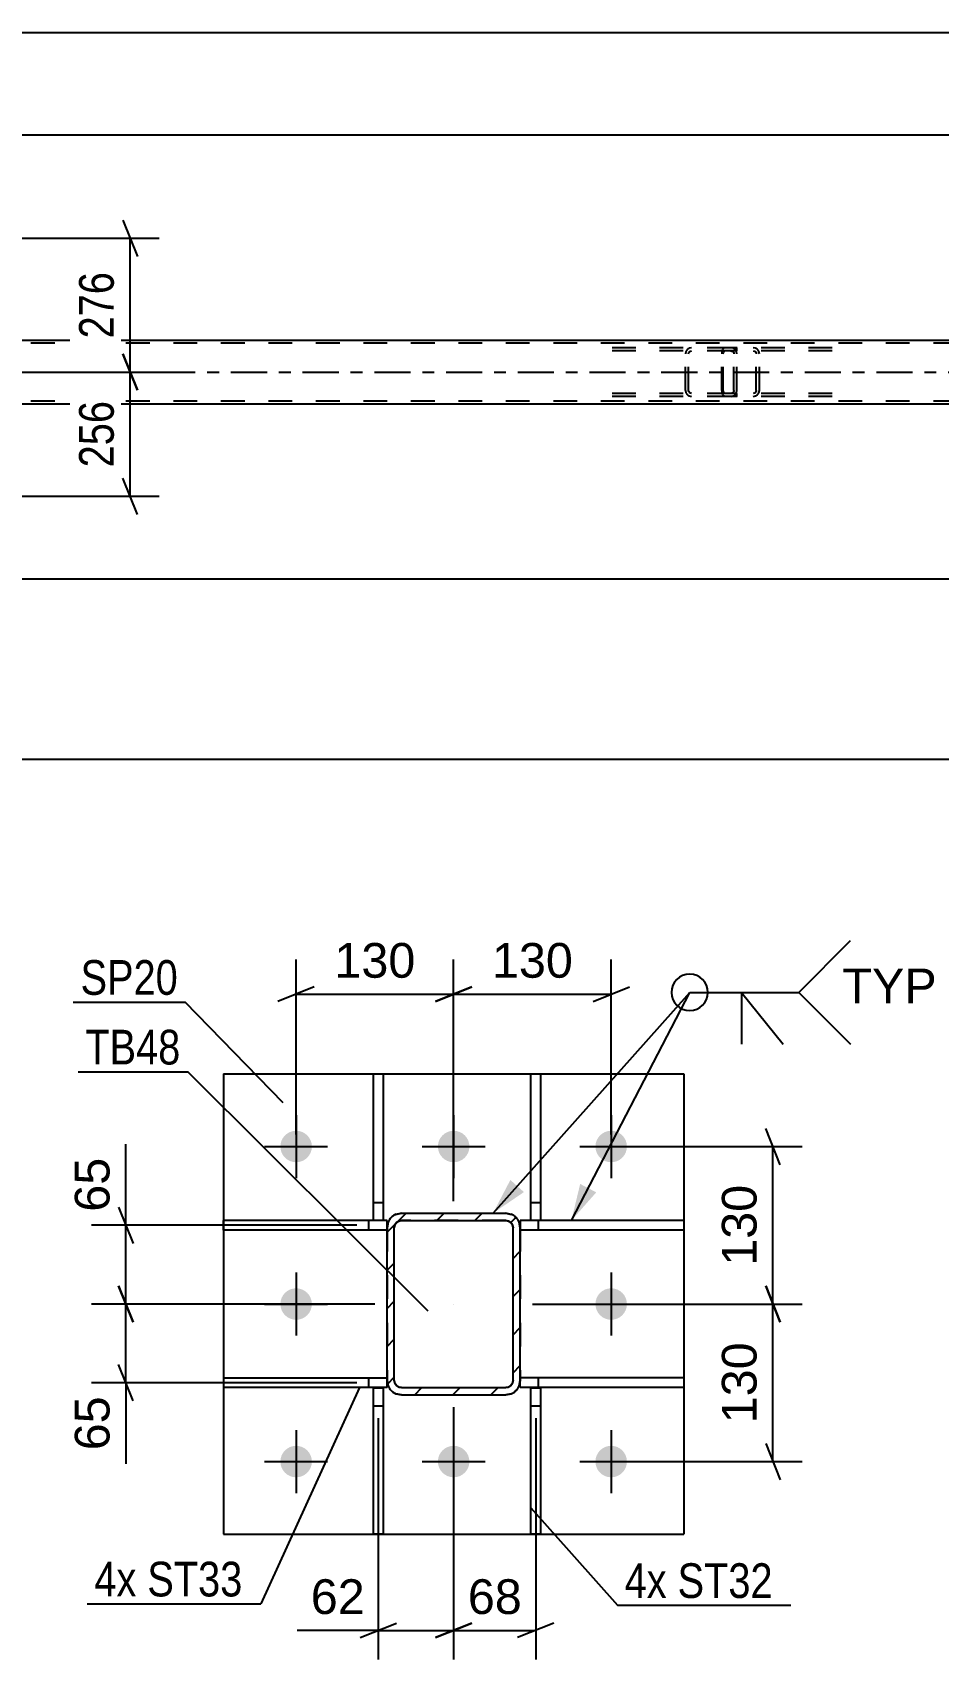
# Model space of a CAD drawing. Header units: millimetres. Extents: x 0 to 841, y 0 to 594.
# Drawn here: x 269.9 to 344.6, y 132.2 to 266.5 of the extents above; entities that cross this region are included whole.
import ezdxf

# ---------------------------------------------------------------- set-up
doc = ezdxf.new("R2010")
doc.units = ezdxf.units.MM
doc.linetypes.add('DXK_LINE_DOT2', pattern=[3.9198, 1.9599, -1.9599])
doc.linetypes.add('DXK_LINE_DOT3', pattern=[5.9187, 2.979, -0.9799, 0.9799, -0.9799])
doc.styles.add('Arial', font='ARIAL.TTF', dxfattribs={"height": 0.2})
doc.styles.add('Arial Narrow', font='ARIALN.TTF', dxfattribs={"height": 0.2})

# ---------------------------------------------------------------- blocks, each defined once
blk = doc.blocks.new('Part-318892622-3016 - 2903')
at = {"color": 2, "linetype": 'Continuous'}
for p, q in [((311.01, 142.54), (311.01, 154.63)), ((311.01, 154.63), (311.81, 154.63)), ((311.81, 154.63), (311.81, 142.54)), ((311.81, 142.54), (311.01, 142.54))]:
    blk.add_line(p, q, dxfattribs=at)
at = {"color": 7, "linetype": 'DXK_LINE_DOT2'}
blk.add_line((311.01, 153.13), (311.81, 153.13), dxfattribs=at)
blk = doc.blocks.new('Part-318892622-2956 - 2903')
at = {"color": 2, "linetype": 'Continuous'}
for p, q in [((285.63, 180.54), (323.63, 180.54)), ((285.63, 180.54), (285.63, 142.54)), ((323.63, 180.54), (323.63, 142.54)), ((285.63, 142.54), (323.63, 142.54))]:
    blk.add_line(p, q, dxfattribs=at)
blk = doc.blocks.new('Part-318892622-2961 - 2903')
at = {"color": 2, "linetype": 'Continuous'}
for p, q in [((323.63, 155.44), (310.13, 155.44)), ((310.13, 154.64), (310.13, 155.24)), ((323.63, 154.64), (310.13, 154.64)), ((323.63, 155.44), (323.63, 154.64))]:
    blk.add_line(p, q, dxfattribs=at)
at = {"color": 7, "linetype": 'DXK_LINE_DOT2'}
for p, q in [((310.13, 155.24), (310.13, 155.44)), ((311.63, 154.64), (311.63, 155.44))]:
    blk.add_line(p, q, dxfattribs=at)
blk = doc.blocks.new('Part-318892622-2966 - 2903')
at = {"color": 2, "linetype": 'Continuous'}
for p, q in [((310.13, 168.44), (310.13, 167.83)), ((311.01, 168.44), (310.13, 168.44)), ((323.63, 168.44), (311.81, 168.44)), ((323.63, 168.44), (323.63, 167.64)), ((323.63, 167.64), (310.13, 167.64))]:
    blk.add_line(p, q, dxfattribs=at)
at = {"color": 7, "linetype": 'DXK_LINE_DOT2'}
for p, q in [((310.13, 167.83), (310.13, 167.64)), ((311.81, 168.44), (311.01, 168.44)), ((311.63, 167.64), (311.63, 168.44))]:
    blk.add_line(p, q, dxfattribs=at)
blk = doc.blocks.new('Part-318892622-2994 - 2903')
at = {"linetype": 'Continuous'}
h = blk.add_hatch(dxfattribs=at)
h.set_pattern_fill('', scale=0.7, style=0, pattern_type=0)
h.set_pattern_definition([(45, (309.7763, 168.6847), (-1.57154, 1.57154), [])])
h.paths.add_polyline_path([(310.04, 168.3), (309.78, 168.68), (309.39, 168.94), (308.93, 169.04), (300.33, 169.04), (299.87, 168.94), (299.48, 168.68), (299.22, 168.3), (299.13, 167.84), (299.13, 155.24), (299.22, 154.78), (299.48, 154.39), (299.87, 154.13), (300.33, 154.04), (308.93, 154.04), (309.39, 154.13), (309.78, 154.39), (310.04, 154.78), (310.13, 155.24), (310.13, 167.84)])
h.paths.add_polyline_path([(309.53, 155.24), (309.48, 155.01), (309.35, 154.81), (309.16, 154.68), (308.93, 154.64), (300.33, 154.64), (300.1, 154.68), (299.9, 154.81), (299.77, 155.01), (299.73, 155.24), (299.73, 167.84), (299.77, 168.07), (299.9, 168.26), (300.1, 168.39), (300.33, 168.44), (308.93, 168.44), (309.16, 168.39), (309.35, 168.26), (309.48, 168.07), (309.53, 167.84)])
at = {"color": 7, "linetype": 'DXK_LINE_DOT2'}
for p, q in [((299.13, 167.84), (299.22, 168.3)), ((299.13, 167.84), (299.13, 155.24)), ((299.77, 168.07), (299.73, 167.84)), ((299.73, 155.24), (299.73, 167.84)), ((299.9, 168.26), (299.77, 168.07)), ((299.87, 168.94), (300.33, 169.04)), ((300.1, 168.39), (299.9, 168.26)), ((300.33, 168.44), (300.1, 168.39)), ((300.33, 169.04), (308.93, 169.04)), ((308.93, 168.44), (300.33, 168.44)), ((308.93, 169.04), (309.39, 168.94)), ((309.16, 168.39), (308.93, 168.44)), ((309.35, 168.26), (309.16, 168.39)), ((309.48, 168.07), (309.35, 168.26)), ((309.53, 167.84), (309.48, 168.07)), ((309.53, 155.24), (309.53, 167.84)), ((310.04, 168.3), (310.13, 167.84)), ((310.13, 167.84), (310.13, 155.24)), ((299.22, 154.78), (299.13, 155.24)), ((299.73, 155.24), (299.77, 155.01)), ((299.77, 155.01), (299.9, 154.81)), ((299.9, 154.81), (300.1, 154.68)), ((300.1, 154.68), (300.33, 154.64)), ((300.33, 154.64), (308.93, 154.64)), ((308.93, 154.64), (309.16, 154.68)), ((309.16, 154.68), (309.35, 154.81)), ((309.35, 154.81), (309.48, 155.01)), ((309.48, 155.01), (309.53, 155.24)), ((310.13, 155.24), (310.04, 154.78)), ((300.33, 154.04), (299.87, 154.13)), ((300.33, 154.04), (308.93, 154.04)), ((309.39, 154.13), (308.93, 154.04))]:
    blk.add_line(p, q, dxfattribs=at)
at = {"color": 2, "linetype": 'Continuous'}
for p, q in [((299.22, 168.3), (299.13, 167.84)), ((299.13, 155.24), (299.13, 167.84)), ((299.73, 167.84), (299.77, 168.07)), ((299.73, 155.24), (299.73, 167.84)), ((299.77, 168.07), (299.9, 168.26)), ((300.33, 169.04), (299.87, 168.94)), ((299.9, 168.26), (300.1, 168.39)), ((300.1, 168.39), (300.33, 168.44)), ((300.33, 169.04), (308.93, 169.04)), ((300.33, 168.44), (308.93, 168.44)), ((309.39, 168.94), (308.93, 169.04)), ((308.93, 168.44), (309.16, 168.39)), ((309.16, 168.39), (309.35, 168.26)), ((309.35, 168.26), (309.48, 168.07)), ((309.48, 168.07), (309.53, 167.84)), ((309.53, 155.24), (309.53, 167.84)), ((310.13, 167.84), (310.04, 168.3)), ((310.13, 155.24), (310.13, 167.84)), ((299.13, 155.24), (299.22, 154.78)), ((299.77, 155.01), (299.73, 155.24)), ((299.9, 154.81), (299.77, 155.01)), ((300.1, 154.68), (299.9, 154.81)), ((300.33, 154.64), (300.1, 154.68)), ((300.33, 154.64), (308.93, 154.64)), ((309.16, 154.68), (308.93, 154.64)), ((309.35, 154.81), (309.16, 154.68)), ((309.48, 155.01), (309.35, 154.81)), ((309.53, 155.24), (309.48, 155.01)), ((310.04, 154.78), (310.13, 155.24)), ((299.87, 154.13), (300.33, 154.04)), ((300.33, 154.04), (308.93, 154.04)), ((308.93, 154.04), (309.39, 154.13))]:
    blk.add_line(p, q, dxfattribs=at)
at = {"color": 7, "linetype": 'DXK_LINE_DOT3'}
blk.add_line((304.63, 161.54), (304.63, 161.54), dxfattribs=at)
at = {"color": 7, "linetype": 'DXK_LINE_DOT2'}
for centre, start, end in [((300.33, 167.84), 112.5, 157.5), ((308.93, 167.84), 22.5, 67.5), ((300.33, 155.24), 202.5, 247.5), ((308.93, 155.24), 292.5, 337.5)]:
    blk.add_arc(centre, 1.2, start, end, dxfattribs=at)
at = {"color": 2, "linetype": 'Continuous'}
for centre, start, end in [((300.33, 167.84), 112.5, 157.5), ((308.93, 167.84), 22.5, 67.5), ((300.33, 155.24), 202.5, 247.5), ((308.93, 155.24), 292.5, 337.5)]:
    blk.add_arc(centre, 1.2, start, end, dxfattribs=at)
blk = doc.blocks.new('Part-318892622-3011 - 2903')
at = {"color": 2, "linetype": 'Continuous'}
for p, q in [((298.01, 142.54), (298.01, 154.63)), ((298.01, 154.63), (298.81, 154.63)), ((298.81, 154.63), (298.81, 142.54)), ((298.81, 142.54), (298.01, 142.54))]:
    blk.add_line(p, q, dxfattribs=at)
at = {"color": 7, "linetype": 'DXK_LINE_DOT2'}
blk.add_line((298.01, 153.13), (298.81, 153.13), dxfattribs=at)
blk = doc.blocks.new('Part-318892622-3021 - 2903')
at = {"color": 2, "linetype": 'Continuous'}
for p, q in [((298.01, 168.43), (298.01, 180.54)), ((298.01, 180.54), (298.81, 180.54)), ((298.81, 180.54), (298.81, 168.43)), ((298.81, 168.43), (298.01, 168.43))]:
    blk.add_line(p, q, dxfattribs=at)
at = {"color": 7, "linetype": 'DXK_LINE_DOT2'}
blk.add_line((298.01, 169.93), (298.81, 169.93), dxfattribs=at)
blk = doc.blocks.new('Part-318892622-3026 - 2903')
at = {"color": 2, "linetype": 'Continuous'}
for p, q in [((311.01, 168.43), (311.01, 180.54)), ((311.01, 180.54), (311.81, 180.54)), ((311.81, 180.54), (311.81, 168.43)), ((311.81, 168.43), (311.01, 168.43))]:
    blk.add_line(p, q, dxfattribs=at)
at = {"color": 7, "linetype": 'DXK_LINE_DOT2'}
blk.add_line((311.01, 169.93), (311.81, 169.93), dxfattribs=at)
blk = doc.blocks.new('Part-318892622-3031 - 2903')
at = {"color": 2, "linetype": 'Continuous'}
for p, q in [((285.63, 155.44), (299.13, 155.44)), ((285.63, 155.44), (285.63, 154.64)), ((299.13, 154.64), (285.63, 154.64)), ((299.13, 154.64), (299.13, 155.24))]:
    blk.add_line(p, q, dxfattribs=at)
at = {"color": 7, "linetype": 'DXK_LINE_DOT2'}
for p, q in [((297.63, 154.64), (297.63, 155.44)), ((299.13, 155.44), (299.13, 155.24))]:
    blk.add_line(p, q, dxfattribs=at)
blk = doc.blocks.new('Part-318892622-3036 - 2903')
at = {"color": 2, "linetype": 'Continuous'}
for p, q in [((285.63, 167.64), (285.63, 168.44)), ((298.01, 168.44), (285.63, 168.44)), ((299.13, 168.44), (298.81, 168.44)), ((299.13, 167.84), (299.13, 168.44)), ((299.13, 167.64), (285.63, 167.64))]:
    blk.add_line(p, q, dxfattribs=at)
at = {"color": 7, "linetype": 'DXK_LINE_DOT2'}
for p, q in [((297.63, 167.64), (297.63, 168.44)), ((298.81, 168.44), (298.01, 168.44)), ((299.13, 167.84), (299.13, 167.64))]:
    blk.add_line(p, q, dxfattribs=at)
blk = doc.blocks.new('Bolt-318892622-3076 - 2903')
at = {"linetype": 'Continuous'}
for points in [[(292.93, 174.54, -1), (290.33, 174.54, -1)], [(305.93, 174.54, -1), (303.33, 174.54, -1)], [(318.93, 174.54, -1), (316.33, 174.54, -1)], [(292.93, 161.54, -1), (290.33, 161.54, -1)], [(318.93, 161.54, -1), (316.33, 161.54, -1)], [(292.93, 148.54, -1), (290.33, 148.54, -1)], [(305.93, 148.54, -1), (303.33, 148.54, -1)], [(318.93, 148.54, -1), (316.33, 148.54, -1)]]:
    blk.add_hatch(color=1, dxfattribs=at).paths.add_polyline_path(points)
at = {"color": 1, "linetype": 'Continuous'}
for p, q in [((291.63, 177.14), (291.63, 171.94)), ((304.63, 177.14), (304.63, 171.94)), ((317.63, 177.14), (317.63, 171.94)), ((289.03, 174.54), (294.23, 174.54)), ((302.03, 174.54), (307.23, 174.54)), ((315.03, 174.54), (320.23, 174.54)), ((291.63, 164.14), (291.63, 158.94)), ((317.63, 164.14), (317.63, 158.94)), ((289.03, 161.54), (294.23, 161.54)), ((315.03, 161.54), (320.23, 161.54)), ((291.63, 151.14), (291.63, 145.94)), ((304.63, 151.14), (304.63, 145.94)), ((317.63, 151.14), (317.63, 145.94)), ((289.03, 148.54), (294.23, 148.54)), ((302.03, 148.54), (307.23, 148.54)), ((315.03, 148.54), (320.23, 148.54))]:
    blk.add_line(p, q, dxfattribs=at)
blk = doc.blocks.new('Part-318892622-4152 - 4091')
at = {"color": 2, "linetype": 'Continuous'}
for p, q in [((102.77, 241.09), (761.68, 241.09)), ((494.16, 235.81), (244.95, 235.81))]:
    blk.add_line(p, q, dxfattribs=at)
at = {"color": 7, "linetype": 'DXK_LINE_DOT2'}
for p, q in [((761.68, 240.85), (102.77, 240.85)), ((761.68, 236.05), (102.77, 236.05))]:
    blk.add_line(p, q, dxfattribs=at)
at = {"color": 7, "linetype": 'DXK_LINE_DOT3'}
blk.add_line((102.77, 238.45), (761.68, 238.45), dxfattribs=at)
blk = doc.blocks.new('Part-318892622-4277 - 4091')
at = {"color": 7, "linetype": 'DXK_LINE_DOT2'}
for p, q in [((327.5, 240.45), (316.65, 240.45)), ((324.27, 240.45), (324.07, 240.42)), ((327.7, 240.42), (327.5, 240.45)), ((327.5, 240.21), (316.65, 240.21)), ((323.79, 240.16), (323.75, 239.97)), ((323.75, 236.93), (323.75, 239.97)), ((324.01, 239.97), (324.03, 240.06)), ((324.01, 236.93), (324.01, 239.97)), ((324.03, 240.06), (324.08, 240.14)), ((324.08, 240.14), (324.17, 240.19)), ((324.17, 240.19), (324.27, 240.21)), ((327.5, 240.21), (327.6, 240.19)), ((327.6, 240.19), (327.68, 240.14)), ((327.68, 240.14), (327.74, 240.06)), ((327.74, 240.06), (327.76, 239.97)), ((327.76, 236.93), (327.76, 239.97)), ((328.01, 239.97), (327.97, 240.16)), ((328.01, 236.93), (328.01, 239.97)), ((327.5, 236.69), (316.65, 236.69)), ((327.5, 236.45), (316.65, 236.45)), ((323.75, 236.93), (323.79, 236.75)), ((324.03, 236.84), (324.01, 236.93)), ((324.08, 236.76), (324.03, 236.84)), ((324.07, 236.49), (324.27, 236.45)), ((324.17, 236.71), (324.08, 236.76)), ((324.27, 236.69), (324.17, 236.71)), ((327.6, 236.71), (327.5, 236.69)), ((327.5, 236.45), (327.7, 236.49)), ((327.68, 236.76), (327.6, 236.71)), ((327.74, 236.84), (327.68, 236.76)), ((327.76, 236.93), (327.74, 236.84)), ((327.97, 236.75), (328.01, 236.93))]:
    blk.add_line(p, q, dxfattribs=at)
for centre, start, end in [((324.25, 239.95), 110.7583, 155.68), ((327.52, 239.95), 24.32, 69.2417), ((324.25, 236.95), 204.32, 249.2417), ((327.52, 236.95), 290.7583, 335.68)]:
    blk.add_arc(centre, 0.496, start, end, dxfattribs=at)
blk = doc.blocks.new('Part-318892622-4311 - 4091')
at = {"color": 7, "linetype": 'DXK_LINE_DOT2'}
for p, q in [((326.92, 240.42), (326.83, 240.31)), ((327.02, 240.45), (326.92, 240.42)), ((335.88, 240.45), (327.02, 240.45)), ((328.01, 240.21), (328.01, 240.45)), ((329.55, 240.42), (329.35, 240.45)), ((326.77, 240.16), (326.75, 239.97)), ((326.75, 236.93), (326.75, 239.97)), ((326.83, 240.31), (326.77, 240.16)), ((326.88, 239.97), (326.89, 240.06)), ((326.88, 236.93), (326.88, 239.97)), ((326.89, 240.06), (326.92, 240.14)), ((326.92, 240.14), (326.97, 240.19)), ((326.97, 240.19), (327.02, 240.21)), ((335.88, 240.21), (327.02, 240.21)), ((329.35, 240.21), (329.45, 240.19)), ((329.45, 240.19), (329.53, 240.14)), ((329.53, 240.14), (329.59, 240.06)), ((329.59, 240.06), (329.6, 239.97)), ((329.6, 236.93), (329.6, 239.97)), ((329.86, 239.97), (329.82, 240.16)), ((329.86, 236.93), (329.86, 239.97)), ((326.75, 236.93), (326.77, 236.75)), ((326.77, 236.75), (326.83, 236.59)), ((326.83, 236.59), (326.92, 236.49)), ((326.89, 236.84), (326.88, 236.93)), ((326.92, 236.76), (326.89, 236.84)), ((326.97, 236.71), (326.92, 236.76)), ((326.92, 236.49), (327.02, 236.45)), ((327.02, 236.69), (326.97, 236.71)), ((335.88, 236.69), (327.02, 236.69)), ((335.88, 236.45), (327.02, 236.45)), ((328.01, 236.45), (328.01, 236.69)), ((329.45, 236.71), (329.35, 236.69)), ((329.35, 236.45), (329.55, 236.49)), ((329.53, 236.76), (329.45, 236.71)), ((329.59, 236.84), (329.53, 236.76)), ((329.6, 236.93), (329.59, 236.84)), ((329.82, 236.75), (329.86, 236.93))]:
    blk.add_line(p, q, dxfattribs=at)
for centre, start, end in [((329.37, 239.96), 23.8494, 68.8059), ((329.37, 236.95), 291.1941, 336.1506)]:
    blk.add_arc(centre, 0.492, start, end, dxfattribs=at)
blk = doc.blocks.new('StraightDimension-318892622-3189 - 2903')
at = {"color": 7, "linetype": 'Continuous'}
for p, q in [((304.63, 153.04), (304.63, 132.21)), ((311.41, 152.13), (311.41, 132.21)), ((303.13, 134.01), (306.13, 135.21)), ((304.63, 134.61), (311.41, 134.61)), ((312.91, 135.21), (309.91, 134.01))]:
    blk.add_line(p, q, dxfattribs=at)
at = {"color": 0}
blk.add_wipeout([(310.84, 135.36), (310.84, 139.56), (305.2, 139.56), (305.2, 135.36)], dxfattribs=at)
at = {"color": 3, "style": 'Arial'}
blk.add_text('68', height=2.865, dxfattribs=at).set_placement((305.8, 135.96))
blk = doc.blocks.new('StraightDimension-318892622-3171 - 2903')
at = {"color": 7, "linetype": 'Continuous'}
for p, q in [((276.98, 163.04), (278.18, 160.04)), ((298.13, 161.54), (274.73, 161.54)), ((277.58, 155.04), (277.58, 161.54)), ((278.18, 153.54), (276.98, 156.54)), ((296.63, 155.04), (274.73, 155.04)), ((277.58, 155.04), (277.58, 148.34)), ((277.58, 155.04), (277.58, 148.34))]:
    blk.add_line(p, q, dxfattribs=at)
at = {"color": 0}
blk.add_wipeout([(276.83, 154.51), (272.63, 154.51), (272.63, 148.87), (276.83, 148.87)], dxfattribs=at)
at = {"color": 3, "style": 'Arial'}
blk.add_text('65', height=2.865, rotation=90.0002, dxfattribs=at).set_placement((276.23, 149.47))
blk = doc.blocks.new('StraightDimension-318892622-3184 - 2903')
at = {"color": 7, "linetype": 'Continuous'}
for p, q in [((298.41, 152.13), (298.41, 132.21)), ((304.63, 153.04), (304.63, 132.21)), ((298.41, 134.61), (291.71, 134.61)), ((298.41, 134.61), (291.71, 134.61)), ((296.91, 134.01), (299.91, 135.21)), ((298.41, 134.61), (304.63, 134.61)), ((306.13, 135.21), (303.13, 134.01))]:
    blk.add_line(p, q, dxfattribs=at)
at = {"color": 0}
blk.add_wipeout([(297.89, 135.36), (297.89, 139.56), (292.24, 139.56), (292.24, 135.36)], dxfattribs=at)
at = {"color": 3, "style": 'Arial'}
blk.add_text('62', height=2.865, dxfattribs=at).set_placement((292.84, 135.96))
blk = doc.blocks.new('StraightDimension-318892622-3123 - 2903')
at = {"color": 7, "linetype": 'Continuous'}
for p, q in [((331.58, 173.04), (330.38, 176.04)), ((318.63, 174.54), (333.38, 174.54)), ((330.98, 161.54), (330.98, 174.54)), ((330.38, 163.04), (331.58, 160.04)), ((311.13, 161.54), (333.38, 161.54))]:
    blk.add_line(p, q, dxfattribs=at)
at = {"color": 0}
blk.add_wipeout([(330.23, 171.97), (326.03, 171.97), (326.03, 164.1), (330.23, 164.1)], dxfattribs=at)
at = {"color": 3, "style": 'Arial'}
blk.add_text('130', height=2.865, rotation=90.0002, dxfattribs=at).set_placement((329.63, 164.7))
blk = doc.blocks.new('StraightDimension-318892622-3133 - 2903')
at = {"color": 7, "linetype": 'Continuous'}
for p, q in [((331.58, 160.04), (330.38, 163.04)), ((311.13, 161.54), (333.38, 161.54)), ((330.98, 148.54), (330.98, 161.54)), ((330.38, 150.04), (331.58, 147.04)), ((318.63, 148.54), (333.38, 148.54))]:
    blk.add_line(p, q, dxfattribs=at)
at = {"color": 0}
blk.add_wipeout([(330.23, 158.97), (326.03, 158.97), (326.03, 151.1), (330.23, 151.1)], dxfattribs=at)
at = {"color": 3, "style": 'Arial'}
blk.add_text('130', height=2.865, rotation=90.0002, dxfattribs=at).set_placement((329.63, 151.7))
blk = doc.blocks.new('StraightDimension-318892622-3144 - 2903')
at = {"color": 7, "linetype": 'Continuous'}
for p, q in [((291.63, 175.54), (291.63, 189.97)), ((304.63, 170.04), (304.63, 189.97)), ((293.13, 187.72), (290.13, 186.52)), ((291.63, 187.12), (304.63, 187.12)), ((303.13, 186.52), (306.13, 187.72))]:
    blk.add_line(p, q, dxfattribs=at)
at = {"color": 0}
blk.add_wipeout([(302.06, 187.87), (302.06, 192.07), (294.19, 192.07), (294.19, 187.87)], dxfattribs=at)
at = {"color": 3, "style": 'Arial'}
blk.add_text('130', height=2.865, dxfattribs=at).set_placement((294.79, 188.47))
blk = doc.blocks.new('StraightDimension-318892622-3157 - 2903')
at = {"color": 7, "linetype": 'Continuous'}
for p, q in [((304.63, 170.04), (304.63, 189.97)), ((317.63, 175.54), (317.63, 189.97)), ((306.13, 187.72), (303.13, 186.52)), ((304.63, 187.12), (317.63, 187.12)), ((316.13, 186.52), (319.13, 187.72))]:
    blk.add_line(p, q, dxfattribs=at)
at = {"color": 0}
blk.add_wipeout([(315.06, 187.87), (315.06, 192.07), (307.19, 192.07), (307.19, 187.87)], dxfattribs=at)
at = {"color": 3, "style": 'Arial'}
blk.add_text('130', height=2.865, dxfattribs=at).set_placement((307.79, 188.47))
blk = doc.blocks.new('StraightDimension-318892622-3177 - 2903')
at = {"color": 7, "linetype": 'Continuous'}
for p, q in [((277.58, 168.04), (277.58, 174.74)), ((277.58, 168.04), (277.58, 174.74)), ((276.98, 169.54), (278.18, 166.54)), ((296.63, 168.04), (274.73, 168.04)), ((277.58, 161.54), (277.58, 168.04)), ((278.18, 160.04), (276.98, 163.04)), ((298.13, 161.54), (274.73, 161.54))]:
    blk.add_line(p, q, dxfattribs=at)
at = {"color": 0}
blk.add_wipeout([(276.83, 174.21), (272.63, 174.21), (272.63, 168.56), (276.83, 168.56)], dxfattribs=at)
at = {"color": 3, "style": 'Arial'}
blk.add_text('65', height=2.865, rotation=90.0002, dxfattribs=at).set_placement((276.23, 169.16))
blk = doc.blocks.new('StraightDimension-318892622-4525 - 4091')
at = {"color": 7, "linetype": 'Continuous'}
blk.add_line((93.51, 206.5), (770.94, 206.5), dxfattribs=at)
blk = doc.blocks.new('StraightDimension-318892622-4563 - 4091')
at = {"color": 7, "linetype": 'Continuous'}
for p, q in [((277.33, 250.99), (278.53, 247.99)), ((250.55, 249.49), (280.33, 249.49)), ((277.93, 238.45), (277.93, 249.49)), ((278.53, 236.95), (277.33, 239.95)), ((261.52, 238.45), (280.33, 238.45))]:
    blk.add_line(p, q, dxfattribs=at)
at = {"color": 0}
blk.add_wipeout([(277.18, 247.32), (272.98, 247.32), (272.98, 240.63), (277.18, 240.63)], dxfattribs=at)
at = {"color": 3, "style": 'Arial Narrow'}
blk.add_text('276', height=2.863, rotation=90.0002, dxfattribs=at).set_placement((276.58, 241.23))
blk = doc.blocks.new('StraightDimension-318892622-4381 - 4091')
at = {"color": 7, "linetype": 'Continuous'}
blk.add_line((239.75, 221.38), (494.96, 221.38), dxfattribs=at)
blk = doc.blocks.new('StraightDimension-318892622-4437 - 4091')
at = {"color": 7, "linetype": 'Continuous'}
blk.add_line((239.75, 258.02), (494.96, 258.02), dxfattribs=at)
blk = doc.blocks.new('StraightDimension-318892622-4504 - 4091')
at = {"color": 7, "linetype": 'Continuous'}
blk.add_line((94.15, 266.47), (770.3, 266.47), dxfattribs=at)
blk = doc.blocks.new('StraightDimension-318892622-4534 - 4091')
at = {"color": 7, "linetype": 'Continuous'}
for p, q in [((277.33, 239.95), (278.53, 236.95)), ((261.52, 238.45), (280.33, 238.45)), ((277.93, 228.21), (277.93, 238.45)), ((278.53, 226.71), (277.33, 229.71)), ((250.55, 228.21), (280.33, 228.21))]:
    blk.add_line(p, q, dxfattribs=at)
at = {"color": 0}
blk.add_wipeout([(277.18, 236.68), (272.98, 236.68), (272.98, 229.99), (277.18, 229.99)], dxfattribs=at)
at = {"color": 3, "style": 'Arial Narrow'}
blk.add_text('256', height=2.863, rotation=90.0002, dxfattribs=at).set_placement((276.58, 230.59))
blk = doc.blocks.new('Mark-318892622-2952 - 2903')
at = {"color": 0}
blk.add_wipeout([(281.88, 187.06), (281.88, 190.06), (273.84, 190.06), (273.84, 187.06)], dxfattribs=at)
blk.add_wipeout([(281.88, 187.06), (281.88, 190.06), (273.84, 190.06), (273.84, 187.06)], dxfattribs=at)
at = {"color": 30, "linetype": 'Continuous'}
for p in [(273.24, 186.46), (290.57, 178.14)]:
    blk.add_line(p, (282.48, 186.46), dxfattribs=at)
at = {"color": 3, "style": 'Arial Narrow'}
blk.add_text('SP20', height=2.863, dxfattribs=at).set_placement((273.84, 187.06))
blk = doc.blocks.new('Mark-318892622-2990 - 2903')
at = {"color": 0}
blk.add_wipeout([(282.09, 181.31), (282.09, 184.31), (274.23, 184.31), (274.23, 181.31)], dxfattribs=at)
blk.add_wipeout([(282.09, 181.31), (282.09, 184.31), (274.23, 184.31), (274.23, 181.31)], dxfattribs=at)
at = {"color": 30, "linetype": 'Continuous'}
for p in [(273.63, 180.71), (302.52, 160.95)]:
    blk.add_line(p, (282.69, 180.71), dxfattribs=at)
at = {"color": 3, "style": 'Arial Narrow'}
blk.add_text('TB48', height=2.863, dxfattribs=at).set_placement((274.23, 181.31))
blk = doc.blocks.new('WeldMark-318892622-3194 - 2903')
at = {"linetype": 'Continuous'}
for points in [[(310.43, 170.78), (307.88, 169.04), (309.31, 171.78)], [(316.4, 170.76), (314.35, 168.44), (315.07, 171.45)]]:
    blk.add_hatch(color=30, dxfattribs=at).paths.add_polyline_path(points)
at = {"color": 30, "linetype": 'Continuous'}
for p, q in [((307.88, 169.04), (324.11, 187.26)), ((314.35, 168.44), (324.11, 187.26)), ((324.11, 187.26), (333.11, 187.26))]:
    blk.add_line(p, q, dxfattribs=at)
at = {"color": 3, "linetype": 'Continuous'}
for q in [(331.82, 182.98), (328.39, 182.98)]:
    blk.add_line((328.39, 187.26), q, dxfattribs=at)
for start, end in [(90, 270), (270, 90)]:
    blk.add_arc((324.11, 187.26), 1.5, start, end, dxfattribs=at)
at = {"color": 0, "linetype": 'Continuous'}
blk.add_wipeout([(344.48, 186.36), (344.48, 189.36), (336.71, 189.36), (336.71, 186.36)], dxfattribs=at)
blk.add_wipeout([(344.48, 186.36), (344.48, 189.36), (336.71, 189.36), (336.71, 186.36)], dxfattribs=at)
at = {"color": 3, "linetype": 'Continuous'}
for q in [(337.39, 191.55), (337.39, 182.98)]:
    blk.add_line((333.11, 187.26), q, dxfattribs=at)
at = {"color": 3, "linetype": 'Continuous', "style": 'Arial'}
blk.add_text('TYP', height=2.865, dxfattribs=at).set_placement((336.71, 186.36))
blk = doc.blocks.new('MarkSet-318892622-3244 - 2903')
at = {"color": 30, "linetype": 'Continuous'}
blk.add_line((296.87, 154.64), (288.71, 136.81), dxfattribs=at)
at = {"color": 0}
for points in [[(278.45, 137.41), (278.45, 140.41), (274.98, 140.41), (274.98, 137.41)], [(287.21, 137.41), (287.21, 140.41), (279.35, 140.41), (279.35, 137.41)]]:
    blk.add_wipeout(points, dxfattribs=at)
for points in [[(278.45, 137.41), (278.45, 140.41), (274.98, 140.41), (274.98, 137.41)], [(287.21, 137.41), (287.21, 140.41), (279.35, 140.41), (279.35, 137.41)]]:
    blk.add_wipeout(points, dxfattribs=at)
at = {"color": 30, "linetype": 'Continuous'}
blk.add_line((274.38, 136.81), (288.71, 136.81), dxfattribs=at)
at = {"color": 3, "style": 'Arial Narrow'}
for s, p in [('4x', (274.98, 137.41)), ('ST33', (279.35, 137.41))]:
    blk.add_text(s, height=2.863, dxfattribs=at).set_placement(p)
blk = doc.blocks.new('MarkSet-318892622-3274 - 2903')
at = {"color": 0}
for points in [[(322.21, 137.28), (322.21, 140.28), (318.74, 140.28), (318.74, 137.28)], [(330.96, 137.28), (330.96, 140.28), (323.11, 140.28), (323.11, 137.28)]]:
    blk.add_wipeout(points, dxfattribs=at)
for points in [[(322.21, 137.28), (322.21, 140.28), (318.74, 140.28), (318.74, 137.28)], [(330.96, 137.28), (330.96, 140.28), (323.11, 140.28), (323.11, 137.28)]]:
    blk.add_wipeout(points, dxfattribs=at)
at = {"color": 30, "linetype": 'Continuous'}
for p, q in [((311.01, 144.71), (318.14, 136.68)), ((318.14, 136.68), (332.46, 136.68))]:
    blk.add_line(p, q, dxfattribs=at)
at = {"color": 3, "style": 'Arial Narrow'}
for s, p in [('4x', (318.74, 137.28)), ('ST32', (323.11, 137.28))]:
    blk.add_text(s, height=2.863, dxfattribs=at).set_placement(p)

msp = doc.modelspace()

# ---------------------------------------------------------------- block references
for name in ['Part-318892622-4152 - 4091', 'Part-318892622-4277 - 4091', 'Part-318892622-4311 - 4091', 'StraightDimension-318892622-4525 - 4091', 'Part-318892622-2956 - 2903', 'Part-318892622-3021 - 2903', 'Part-318892622-3026 - 2903', 'Bolt-318892622-3076 - 2903', 'Part-318892622-3036 - 2903', 'Part-318892622-2994 - 2903', 'Part-318892622-2966 - 2903', 'Part-318892622-3031 - 2903', 'Part-318892622-3011 - 2903', 'Part-318892622-2961 - 2903', 'Part-318892622-3016 - 2903']:
    msp.add_blockref(name, (0, 0))

# ---------------------------------------------------------------- next in the draw order: block references
for name in ['StraightDimension-318892622-4563 - 4091', 'StraightDimension-318892622-4381 - 4091', 'StraightDimension-318892622-3144 - 2903', 'StraightDimension-318892622-3123 - 2903', 'StraightDimension-318892622-3171 - 2903', 'StraightDimension-318892622-3189 - 2903']:
    msp.add_blockref(name, (0, 0))

# ---------------------------------------------------------------- next in the draw order: block references
for name in ['StraightDimension-318892622-4437 - 4091', 'StraightDimension-318892622-4534 - 4091', 'StraightDimension-318892622-3157 - 2903', 'Mark-318892622-2952 - 2903', 'StraightDimension-318892622-3177 - 2903', 'StraightDimension-318892622-3133 - 2903', 'StraightDimension-318892622-3184 - 2903', 'MarkSet-318892622-3274 - 2903']:
    msp.add_blockref(name, (0, 0))

# ---------------------------------------------------------------- next in the draw order: block references
for name in ['StraightDimension-318892622-4504 - 4091', 'WeldMark-318892622-3194 - 2903', 'Mark-318892622-2990 - 2903', 'MarkSet-318892622-3244 - 2903']:
    msp.add_blockref(name, (0, 0))

doc.saveas('drawing.dxf')
